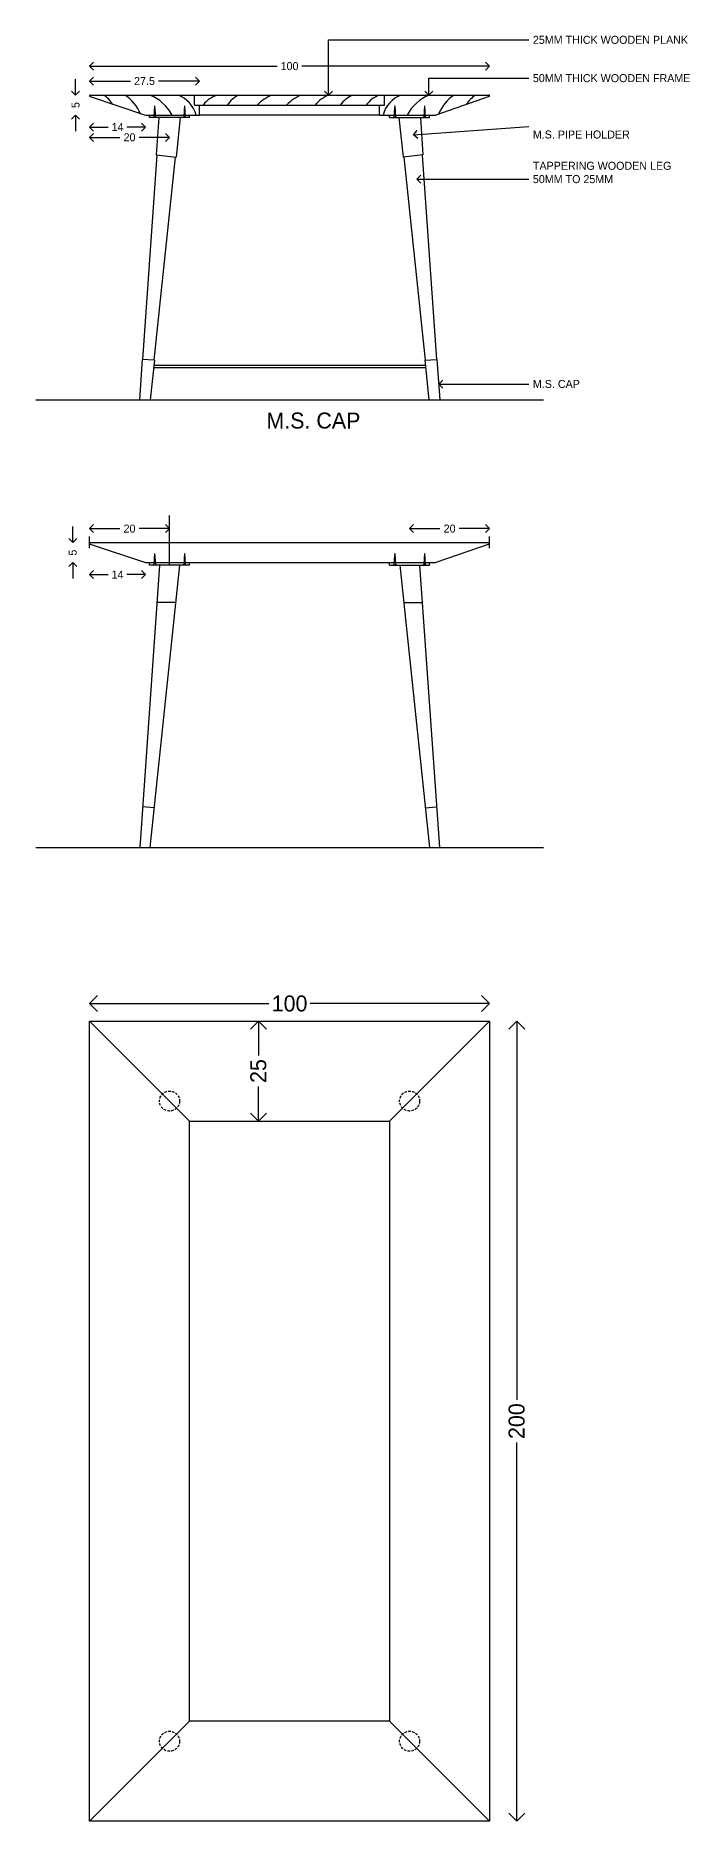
# Model space of a CAD drawing. Header units: metres. Extents: x -16 to 65907, y -5261 to 15511.
# Drawn here: x 21656.7 to 21820.8, y 5376.8 to 5823 of the extents above; entities that cross this region are included whole.
import ezdxf

# ---------------------------------------------------------------- set-up
doc = ezdxf.new("R2010")
doc.units = ezdxf.units.M
doc.header["$PDMODE"] = 67
doc.header["$PDSIZE"] = -5
doc.linetypes.add('DASHED', pattern=[19.05, 12.7, -6.35])
doc.layers.get('0').update_dxf_attribs({"color": 6})
for name, color, linetype in [('BC-COLUMN', 1, 'Continuous'), ('BC-GREYCOLOR', 8, 'Continuous'), ('BC-HATCH', 8, 'Continuous'), ('BC-TEXT', 7, 'Continuous')]:
    doc.layers.add(name, color=color, linetype=linetype)
doc.styles.add('BC-1IN10-1', font='FreeSans.ttf', dxfattribs={"height": 2})
doc.styles.add('BC-1IN10-2', font='FreeSans.ttf', dxfattribs={"height": 4})
doc.dimstyles.new('BC-1IN10-1', dxfattribs={"dimtxt": 2, "dimasz": 2, "dimexe": 0.18, "dimexo": 0.0625, "dimgap": 1, "dimtad": 0, "dimtoh": 1, "dimzin": 12, "dimdsep": 46, "dimtxsty": 'BC-1IN10-1', "dimblk": 'OPEN90', "dimcen": 0.09, "dimse1": 1, "dimse2": 1, "dimclrd": 256, "dimclre": 256, "dimclrt": 7, "dimadec": 0, "dimazin": 0, "dimtfac": 1, "dimtdec": 1, "dimtofl": 0, "dimtmove": 1, "dimatfit": 3, "dimldrblk": 'OPEN90', "dimfxl": 1, "dimtolj": 1, "dimtzin": 0, "dimlwd": -1, "dimarcsym": 0})
doc.dimstyles.new('BC-1IN10-2', dxfattribs={"dimtxt": 4, "dimasz": 4, "dimexe": 0.18, "dimexo": 0.0625, "dimgap": 1, "dimtad": 0, "dimtoh": 1, "dimzin": 12, "dimdsep": 46, "dimtxsty": 'BC-1IN10-2', "dimblk": 'OPEN90', "dimcen": 0.09, "dimse1": 1, "dimse2": 1, "dimclrd": 256, "dimclre": 256, "dimclrt": 7, "dimadec": 0, "dimazin": 0, "dimtfac": 1, "dimtdec": 1, "dimtofl": 0, "dimtmove": 1, "dimatfit": 3, "dimldrblk": 'OPEN90', "dimfxl": 1, "dimtolj": 1, "dimtzin": 0, "dimlwd": -1, "dimarcsym": 0})

# ---------------------------------------------------------------- blocks, each defined once
blk = doc.blocks.new('_OPEN90')
at = {"color": 0, "linetype": 'ByBlock'}
for p, q in [((0, 0), (-1, 0)), ((-0.5, 0.5), (0, 0)), ((0, 0), (-0.5, -0.5))]:
    blk.add_line(p, q, dxfattribs=at)
blk = doc.blocks.new('*D2575')
at = {"layer": 'BC-TEXT'}
for p, q in [((21752.19, 5699.81), (21757.78, 5699.81)), ((21768.19, 5699.81), (21762.6, 5699.81))]:
    blk.add_line(p, q, dxfattribs=at)
at = {"layer": 'Defpoints', "color": 0}
for p in [(21750.19, 5699.81), (21750.19, 5697.88), (21770.19, 5697.88)]:
    blk.add_point(p, dxfattribs=at)
at = {"layer": 'BC-TEXT', "xscale": 2, "yscale": 2, "zscale": 2, "rotation": 180}
blk.add_blockref('_OPEN90', (21750.19, 5699.81), dxfattribs=at)
at = {"layer": 'BC-TEXT', "xscale": 2, "yscale": 2, "zscale": 2}
blk.add_blockref('_OPEN90', (21770.19, 5699.81), dxfattribs=at)
at = {"layer": 'BC-TEXT', "color": 7, "insert": (21760.19, 5699.81), "char_height": 2, "attachment_point": 5, "style": 'BC-1IN10-1'}
blk.add_mtext('\\A1;20', dxfattribs=at)
blk = doc.blocks.new('*D2576')
at = {"layer": 'BC-TEXT'}
for p, q in [((21672.19, 5699.81), (21677.78, 5699.81)), ((21688.19, 5699.81), (21682.6, 5699.81))]:
    blk.add_line(p, q, dxfattribs=at)
at = {"layer": 'Defpoints', "color": 0}
for p in [(21690.19, 5699.81), (21670.19, 5696.4), (21690.19, 5696.4)]:
    blk.add_point(p, dxfattribs=at)
at = {"layer": 'BC-TEXT', "xscale": 2, "yscale": 2, "zscale": 2, "rotation": 180}
blk.add_blockref('_OPEN90', (21670.19, 5699.81), dxfattribs=at)
at = {"layer": 'BC-TEXT', "xscale": 2, "yscale": 2, "zscale": 2}
blk.add_blockref('_OPEN90', (21690.19, 5699.81), dxfattribs=at)
at = {"layer": 'BC-TEXT', "color": 7, "insert": (21680.19, 5699.81), "char_height": 2, "attachment_point": 5, "style": 'BC-1IN10-1'}
blk.add_mtext('\\A1;20', dxfattribs=at)
blk = doc.blocks.new('*D2577')
at = {"layer": 'BC-TEXT'}
for p, q in [((21672.19, 5688.33), (21674.85, 5688.33)), ((21682.19, 5688.33), (21679.52, 5688.33))]:
    blk.add_line(p, q, dxfattribs=at)
at = {"layer": 'Defpoints', "color": 0}
for p in [(21670.19, 5697.88), (21684.19, 5691.32), (21670.19, 5688.33)]:
    blk.add_point(p, dxfattribs=at)
at = {"layer": 'BC-TEXT', "xscale": 2, "yscale": 2, "zscale": 2, "rotation": 180}
blk.add_blockref('_OPEN90', (21670.19, 5688.33), dxfattribs=at)
at = {"layer": 'BC-TEXT', "xscale": 2, "yscale": 2, "zscale": 2}
blk.add_blockref('_OPEN90', (21684.19, 5688.33), dxfattribs=at)
at = {"layer": 'BC-TEXT', "color": 7, "insert": (21677.19, 5688.33), "char_height": 2, "attachment_point": 5, "style": 'BC-1IN10-1'}
blk.add_mtext('\\A1;14', dxfattribs=at)
blk = doc.blocks.new('*D2578')
at = {"layer": 'BC-TEXT'}
for p, q in [((21665.99, 5698.32), (21665.99, 5700.32)), ((21665.99, 5689.32), (21665.99, 5687.32))]:
    blk.add_line(p, q, dxfattribs=at)
at = {"layer": 'Defpoints', "color": 0}
for p in [(21665.99, 5696.32), (21720.19, 5696.32), (21720.45, 5691.32)]:
    blk.add_point(p, dxfattribs=at)
at = {"layer": 'BC-TEXT', "xscale": 2, "yscale": 2, "zscale": 2}
for p, rotation in [((21665.99, 5696.32), 270), ((21665.99, 5691.32), 90)]:
    blk.add_blockref('_OPEN90', p, dxfattribs=dict(at, rotation=rotation))
at = {"layer": 'BC-TEXT', "color": 7, "insert": (21665.99, 5693.82), "char_height": 2, "attachment_point": 5, "rotation": 90, "style": 'BC-1IN10-1'}
blk.add_mtext('\\A1;5', dxfattribs=at)
blk = doc.blocks.new('*D2580')
at = {"layer": 'BC-TEXT'}
for p, q in [((21672.19, 5811.66), (21680.41, 5811.66)), ((21695.69, 5811.66), (21687.46, 5811.66))]:
    blk.add_line(p, q, dxfattribs=at)
at = {"layer": 'Defpoints', "color": 0}
for p in [(21697.69, 5811.66), (21670.19, 5808.25), (21697.69, 5808.17)]:
    blk.add_point(p, dxfattribs=at)
at = {"layer": 'BC-TEXT', "xscale": 2, "yscale": 2, "zscale": 2, "rotation": 180}
blk.add_blockref('_OPEN90', (21670.19, 5811.66), dxfattribs=at)
at = {"layer": 'BC-TEXT', "xscale": 2, "yscale": 2, "zscale": 2}
blk.add_blockref('_OPEN90', (21697.69, 5811.66), dxfattribs=at)
at = {"layer": 'BC-TEXT', "color": 7, "insert": (21683.94, 5811.66), "char_height": 2, "attachment_point": 5, "style": 'BC-1IN10-1'}
blk.add_mtext('\\A1;27.5', dxfattribs=at)
blk = doc.blocks.new('*D2581')
at = {"layer": 'BC-TEXT'}
for p, q in [((21672.19, 5800.18), (21674.85, 5800.18)), ((21682.19, 5800.18), (21679.52, 5800.18))]:
    blk.add_line(p, q, dxfattribs=at)
at = {"layer": 'Defpoints', "color": 0}
for p in [(21670.19, 5809.73), (21684.19, 5803.17), (21670.19, 5800.18)]:
    blk.add_point(p, dxfattribs=at)
at = {"layer": 'BC-TEXT', "xscale": 2, "yscale": 2, "zscale": 2, "rotation": 180}
blk.add_blockref('_OPEN90', (21670.19, 5800.18), dxfattribs=at)
at = {"layer": 'BC-TEXT', "xscale": 2, "yscale": 2, "zscale": 2}
blk.add_blockref('_OPEN90', (21684.19, 5800.18), dxfattribs=at)
at = {"layer": 'BC-TEXT', "color": 7, "insert": (21677.19, 5800.18), "char_height": 2, "attachment_point": 5, "style": 'BC-1IN10-1'}
blk.add_mtext('\\A1;14', dxfattribs=at)
blk = doc.blocks.new('*D2582')
at = {"layer": 'BC-TEXT'}
for p, q in [((21666.7, 5810.17), (21666.7, 5812.17)), ((21666.7, 5801.17), (21666.7, 5799.17))]:
    blk.add_line(p, q, dxfattribs=at)
at = {"layer": 'Defpoints', "color": 0}
for p in [(21666.7, 5808.17), (21684.04, 5808.17), (21690.94, 5803.17)]:
    blk.add_point(p, dxfattribs=at)
at = {"layer": 'BC-TEXT', "xscale": 2, "yscale": 2, "zscale": 2}
for p, rotation in [((21666.7, 5808.17), 270), ((21666.7, 5803.17), 90)]:
    blk.add_blockref('_OPEN90', p, dxfattribs=dict(at, rotation=rotation))
at = {"layer": 'BC-TEXT', "color": 7, "insert": (21666.7, 5805.67), "char_height": 2, "attachment_point": 5, "rotation": 90, "style": 'BC-1IN10-1'}
blk.add_mtext('\\A1;5', dxfattribs=at)
blk = doc.blocks.new('*D2583')
at = {"layer": 'BC-TEXT'}
for p, q in [((21672.19, 5797.6), (21677.78, 5797.6)), ((21688.19, 5797.6), (21682.6, 5797.6))]:
    blk.add_line(p, q, dxfattribs=at)
at = {"layer": 'Defpoints', "color": 0}
for p in [(21670.19, 5809.73), (21690.19, 5802.57), (21690.19, 5797.6)]:
    blk.add_point(p, dxfattribs=at)
at = {"layer": 'BC-TEXT', "xscale": 2, "yscale": 2, "zscale": 2, "rotation": 180}
blk.add_blockref('_OPEN90', (21670.19, 5797.6), dxfattribs=at)
at = {"layer": 'BC-TEXT', "xscale": 2, "yscale": 2, "zscale": 2}
blk.add_blockref('_OPEN90', (21690.19, 5797.6), dxfattribs=at)
at = {"layer": 'BC-TEXT', "color": 7, "insert": (21680.19, 5797.6), "char_height": 2, "attachment_point": 5, "style": 'BC-1IN10-1'}
blk.add_mtext('\\A1;20', dxfattribs=at)
blk = doc.blocks.new('*D2584')
at = {"layer": 'BC-TEXT'}
for p, q in [((21672.19, 5815.4), (21717.11, 5815.4)), ((21768.19, 5815.4), (21723.27, 5815.4))]:
    blk.add_line(p, q, dxfattribs=at)
at = {"layer": 'Defpoints', "color": 0}
for p in [(21670.19, 5815.4), (21670.19, 5809.73), (21770.19, 5809.73)]:
    blk.add_point(p, dxfattribs=at)
at = {"layer": 'BC-TEXT', "xscale": 2, "yscale": 2, "zscale": 2, "rotation": 180}
blk.add_blockref('_OPEN90', (21670.19, 5815.4), dxfattribs=at)
at = {"layer": 'BC-TEXT', "xscale": 2, "yscale": 2, "zscale": 2}
blk.add_blockref('_OPEN90', (21770.19, 5815.4), dxfattribs=at)
at = {"layer": 'BC-TEXT', "color": 7, "insert": (21720.19, 5815.4), "char_height": 2, "attachment_point": 5, "style": 'BC-1IN10-1'}
blk.add_mtext('\\A1;100', dxfattribs=at)
blk = doc.blocks.new('*D2585')
at = {"layer": 'BC-TEXT'}
for p, q in [((21674.19, 5581.12), (21715.03, 5581.12)), ((21766.19, 5581.12), (21725.35, 5581.12))]:
    blk.add_line(p, q, dxfattribs=at)
at = {"layer": 'Defpoints', "color": 0}
for p in [(21770.19, 5581.12), (21670.19, 5576.76), (21770.19, 5576.76)]:
    blk.add_point(p, dxfattribs=at)
at = {"layer": 'BC-TEXT', "xscale": 4, "yscale": 4, "zscale": 4, "rotation": 180}
blk.add_blockref('_OPEN90', (21670.19, 5581.12), dxfattribs=at)
at = {"layer": 'BC-TEXT', "xscale": 4, "yscale": 4, "zscale": 4}
blk.add_blockref('_OPEN90', (21770.19, 5581.12), dxfattribs=at)
at = {"layer": 'BC-TEXT', "color": 7, "insert": (21720.19, 5581.12), "char_height": 4, "attachment_point": 5, "style": 'BC-1IN10-2'}
blk.add_mtext('\\A1;100', dxfattribs=at)
blk = doc.blocks.new('*D2586')
at = {"layer": 'BC-TEXT'}
for p, q in [((21776.95, 5572.76), (21776.95, 5482.11)), ((21776.95, 5380.76), (21776.95, 5471.41))]:
    blk.add_line(p, q, dxfattribs=at)
at = {"layer": 'Defpoints', "color": 0}
for p in [(21770.19, 5576.76), (21770.19, 5376.76), (21776.95, 5376.76)]:
    blk.add_point(p, dxfattribs=at)
at = {"layer": 'BC-TEXT', "xscale": 4, "yscale": 4, "zscale": 4}
for p, rotation in [((21776.95, 5576.76), 90), ((21776.95, 5376.76), 270)]:
    blk.add_blockref('_OPEN90', p, dxfattribs=dict(at, rotation=rotation))
at = {"layer": 'BC-TEXT', "color": 7, "insert": (21776.95, 5476.76), "char_height": 4, "attachment_point": 5, "rotation": 90, "style": 'BC-1IN10-2'}
blk.add_mtext('\\A1;200', dxfattribs=at)
blk = doc.blocks.new('*D2587')
at = {"layer": 'BC-TEXT'}
for p, q in [((21712.39, 5572.76), (21712.39, 5568.1)), ((21712.39, 5555.76), (21712.39, 5560.42))]:
    blk.add_line(p, q, dxfattribs=at)
at = {"layer": 'Defpoints', "color": 0}
for p in [(21712.39, 5576.76), (21720.19, 5576.76), (21720.19, 5551.76)]:
    blk.add_point(p, dxfattribs=at)
at = {"layer": 'BC-TEXT', "xscale": 4, "yscale": 4, "zscale": 4}
for p, rotation in [((21712.39, 5576.76), 90), ((21712.39, 5551.76), 270)]:
    blk.add_blockref('_OPEN90', p, dxfattribs=dict(at, rotation=rotation))
at = {"layer": 'BC-TEXT', "color": 7, "insert": (21712.39, 5564.26), "char_height": 4, "attachment_point": 5, "rotation": 90, "style": 'BC-1IN10-2'}
blk.add_mtext('\\A1;25', dxfattribs=at)

msp = doc.modelspace()

# ---------------------------------------------------------------- hatches: boundary and pattern name
at = {"layer": 'BC-GREYCOLOR'}
h = msp.add_hatch(dxfattribs=at)
h.set_pattern_fill('LINE', color=256, scale=0.01, angle=10, style=0)
h.set_pattern_definition([(10, (-62.5004, 111.851385), (-0.00551332964, 0.03126764616), [])])
h.paths.add_polyline_path([(21686.611, 5803.282), (21686.455, 5805.481), (21686.296, 5803.235)])
h = msp.add_hatch(dxfattribs=at)
h.set_pattern_fill('LINE', color=256, scale=0.01, angle=170, style=0)
h.set_pattern_definition([(170, (43442.879204, 111.851385), (0.00551332964, 0.03126764616), [])])
h.paths.add_polyline_path([(21693.768, 5803.282), (21693.924, 5805.481), (21694.083, 5803.235)])
h = msp.add_hatch(dxfattribs=at)
h.set_pattern_fill('LINE', color=256, scale=0.01, angle=10, style=0)
h.set_pattern_definition([(10, (-2.5, 111.851385), (-0.00551332964, 0.03126764616), [])])
h.paths.add_polyline_path([(21746.611, 5803.282), (21746.455, 5805.481), (21746.296, 5803.235)])
h = msp.add_hatch(dxfattribs=at)
h.set_pattern_fill('LINE', color=256, scale=0.01, angle=170, style=0)
h.set_pattern_definition([(170, (43502.879604, 111.851385), (0.00551332964, 0.03126764616), [])])
h.paths.add_polyline_path([(21753.768, 5803.282), (21753.924, 5805.481), (21754.083, 5803.235)])
h = msp.add_hatch(dxfattribs=at)
h.set_pattern_fill('LINE', color=256, scale=0.01, angle=10, style=0)
h.set_pattern_definition([(10, (-62.5004, 9e-13), (-0.00551332964, 0.03126764616), [])])
h.paths.add_polyline_path([(21686.611, 5691.431), (21686.455, 5693.63), (21686.296, 5691.384)])
h = msp.add_hatch(dxfattribs=at)
h.set_pattern_fill('LINE', color=256, scale=0.01, angle=170, style=0)
h.set_pattern_definition([(170, (43442.879204, 9e-13), (0.00551332964, 0.03126764616), [])])
h.paths.add_polyline_path([(21693.768, 5691.431), (21693.924, 5693.63), (21694.083, 5691.384)])
h = msp.add_hatch(dxfattribs=at)
h.set_pattern_fill('LINE', color=256, scale=0.01, angle=10, style=0)
h.set_pattern_definition([(10, (-2.5, 0), (-0.00551332964, 0.03126764616), [])])
h.paths.add_polyline_path([(21746.611, 5691.431), (21746.455, 5693.63), (21746.296, 5691.384)])
h = msp.add_hatch(dxfattribs=at)
h.set_pattern_fill('LINE', color=256, scale=0.01, angle=170, style=0)
h.set_pattern_definition([(170, (43502.879604, 0), (0.00551332964, 0.03126764616), [])])
h.paths.add_polyline_path([(21753.768, 5691.431), (21753.924, 5693.63), (21754.083, 5691.384)])

# ---------------------------------------------------------------- linework, layer by layer
at = {"layer": 'BC-COLUMN'}
for p, q in [((21656.74, 5731.972), (21783.639, 5731.972)), ((21656.74, 5620.121), (21783.639, 5620.121))]:
    msp.add_line(p, q, dxfattribs=at)
at = {"layer": 'BC-HATCH'}
for centre, radius, start, end in [((21670.045, 5802.195), 6.982, 31.23273, 58.88254), ((21673.605, 5799.744), 10.032, 21.49906, 57.15611), ((21681.16, 5797.966), 10.982, 28.29681, 68.33017), ((21689.753, 5801.301), 7.321, 14.80565, 69.80511), ((21704.139, 5801.543), 6.912, 106.4484, 143.31584), ((21710.332, 5802.073), 6.729, 114.98246, 147.6621), ((21719.968, 5797.751), 11.186, 111.3153, 134.91885), ((21727.565, 5797.68), 11.402, 113.04991, 135.49981), ((21733.779, 5799.478), 9.499, 113.75951, 139.30197), ((21739.278, 5800.856), 8.016, 114.1157, 143.06923), ((21744.761, 5801.972), 6.537, 108.47177, 145.52643), ((21750.626, 5801.301), 7.321, 110.19489, 165.19435), ((21759.219, 5797.966), 10.982, 111.66983, 151.70319), ((21766.774, 5799.744), 10.032, 122.84389, 158.50094), ((21770.334, 5802.195), 6.982, 121.11746, 148.76727)]:
    msp.add_arc(centre, radius, start, end, dxfattribs=at)
at = {"layer": 'BC-TEXT'}
for p, q in [((21670.323, 5807.784), (21684.187, 5803.172)), ((21670.39, 5808.172), (21697.69, 5808.172)), ((21696.44, 5805.672), (21696.44, 5808.172)), ((21696.44, 5805.672), (21743.94, 5805.672)), ((21697.69, 5808.172), (21742.69, 5808.172)), ((21697.69, 5803.172), (21697.69, 5805.672)), ((21742.69, 5808.172), (21769.99, 5808.172)), ((21742.69, 5803.172), (21742.69, 5805.672)), ((21743.94, 5805.672), (21743.94, 5808.172)), ((21770.056, 5807.784), (21756.722, 5803.172)), ((21684.187, 5803.172), (21697.69, 5803.172)), ((21685.205, 5802.572), (21685.205, 5803.172)), ((21695.174, 5802.572), (21685.205, 5802.572)), ((21685.978, 5802.572), (21686.26, 5802.734)), ((21686.455, 5805.481), (21686.26, 5802.734)), ((21686.455, 5805.481), (21686.65, 5802.734)), ((21686.932, 5802.572), (21686.65, 5802.734)), ((21687.505, 5802.586), (21686.846, 5793.193)), ((21692.873, 5802.551), (21691.833, 5792.669)), ((21693.447, 5802.572), (21693.729, 5802.734)), ((21693.924, 5805.481), (21693.729, 5802.734)), ((21693.924, 5805.481), (21694.118, 5802.734)), ((21694.401, 5802.572), (21694.118, 5802.734)), ((21695.174, 5802.572), (21695.174, 5803.172)), ((21742.69, 5803.172), (21697.69, 5803.172)), ((21742.69, 5803.172), (21756.722, 5803.172)), ((21745.205, 5802.572), (21745.205, 5803.172)), ((21745.205, 5802.572), (21755.174, 5802.572)), ((21745.978, 5802.572), (21746.261, 5802.734)), ((21746.455, 5805.481), (21746.261, 5802.734)), ((21746.455, 5805.481), (21746.65, 5802.734)), ((21746.933, 5802.572), (21746.65, 5802.734)), ((21747.506, 5802.551), (21748.546, 5792.669)), ((21752.874, 5802.586), (21753.533, 5793.193)), ((21753.447, 5802.572), (21753.73, 5802.734)), ((21753.924, 5805.481), (21753.73, 5802.734)), ((21753.924, 5805.481), (21754.119, 5802.734)), ((21754.401, 5802.572), (21754.119, 5802.734)), ((21755.174, 5802.572), (21755.174, 5803.172)), ((21687.045, 5793.172), (21683.459, 5742.116)), ((21691.634, 5792.689), (21686.293, 5741.917)), ((21686.846, 5793.193), (21691.833, 5792.669)), ((21753.533, 5793.193), (21748.546, 5792.669)), ((21748.745, 5792.689), (21754.086, 5741.917)), ((21753.334, 5793.172), (21756.92, 5742.116)), ((21683.36, 5742.123), (21682.647, 5731.972)), ((21686.393, 5741.91), (21683.36, 5742.123)), ((21686.393, 5741.91), (21685.348, 5731.972)), ((21754.186, 5740.012), (21686.193, 5740.012)), ((21754.123, 5740.612), (21686.256, 5740.612)), ((21753.986, 5741.91), (21757.019, 5742.123)), ((21753.986, 5741.91), (21755.032, 5731.972)), ((21757.019, 5742.123), (21757.732, 5731.972)), ((21690.189, 5690.721), (21690.189, 5703.113)), ((21670.19, 5694.921), (21670.19, 5697.879)), ((21670.323, 5695.932), (21684.187, 5691.321)), ((21670.39, 5696.321), (21769.99, 5696.321)), ((21770.056, 5695.932), (21756.722, 5691.321)), ((21770.19, 5694.921), (21770.19, 5697.879)), ((21687.705, 5690.721), (21682.747, 5620.121)), ((21684.187, 5691.321), (21756.722, 5691.321)), ((21685.205, 5690.721), (21685.205, 5691.321)), ((21695.174, 5690.721), (21685.205, 5690.721)), ((21692.674, 5690.721), (21685.247, 5620.121)), ((21685.978, 5690.721), (21686.26, 5690.883)), ((21686.455, 5693.63), (21686.26, 5690.883)), ((21686.455, 5693.63), (21686.65, 5690.883)), ((21686.932, 5690.721), (21686.65, 5690.883)), ((21693.447, 5690.721), (21693.729, 5690.883)), ((21693.924, 5693.63), (21693.729, 5690.883)), ((21693.924, 5693.63), (21694.118, 5690.883)), ((21694.401, 5690.721), (21694.118, 5690.883)), ((21695.174, 5690.721), (21695.174, 5691.321)), ((21745.205, 5690.721), (21745.205, 5691.321)), ((21745.205, 5690.721), (21755.174, 5690.721)), ((21745.978, 5690.721), (21746.261, 5690.883)), ((21746.455, 5693.63), (21746.261, 5690.883)), ((21746.455, 5693.63), (21746.65, 5690.883)), ((21746.933, 5690.721), (21746.65, 5690.883)), ((21747.705, 5690.721), (21755.132, 5620.121)), ((21752.674, 5690.721), (21757.632, 5620.121)), ((21753.447, 5690.721), (21753.73, 5690.883)), ((21753.924, 5693.63), (21753.73, 5690.883)), ((21753.924, 5693.63), (21754.119, 5690.883)), ((21754.401, 5690.721), (21754.119, 5690.883)), ((21755.174, 5690.721), (21755.174, 5691.321)), ((21691.525, 5681.321), (21687.045, 5681.321)), ((21748.854, 5681.321), (21753.334, 5681.321)), ((21686.293, 5630.066), (21683.462, 5630.265)), ((21754.086, 5630.066), (21756.917, 5630.265)), ((21695.19, 5551.757), (21670.19, 5576.757)), ((21745.19, 5551.757), (21770.19, 5576.757)), ((21695.19, 5401.757), (21670.19, 5376.757)), ((21745.19, 5401.757), (21770.19, 5376.757))]:
    msp.add_line(p, q, dxfattribs=at)
for points in [[(21670.19, 5376.757), (21670.19, 5576.757), (21770.19, 5576.757), (21770.19, 5376.757)], [(21695.19, 5401.757), (21695.19, 5551.757), (21745.19, 5551.757), (21745.19, 5401.757)]]:
    msp.add_lwpolyline(points, close=True, dxfattribs=at)
at = {"layer": 'BC-TEXT', "linetype": 'DASHED', "ltscale": 0.05}
for centre in [(21690.189, 5556.758), (21750.19, 5556.758), (21690.189, 5396.757), (21750.19, 5396.757)]:
    msp.add_circle(centre, 2.5, dxfattribs=at)
at = {"layer": 'BC-TEXT'}
for centre, start, end in [((21670.39, 5807.972), 90, 250.55708), ((21769.99, 5807.972), 289.44292, 90), ((21670.39, 5696.121), 90, 250.55708), ((21769.99, 5696.121), 289.44292, 90)]:
    msp.add_arc(centre, 0.2, start, end, dxfattribs=at)

# ---------------------------------------------------------------- texts
at = {"layer": 'BC-TEXT', "color": 7, "attachment_point": 7, "style": 'BC-1IN10-2'}
for s, insert, char_height, width in [('{25MM THICK WOODEN PLANK}', (21780.999, 5820.944), 2, 48.14462), ('{50MM THICK WOODEN FRAME}', (21780.999, 5811.373), 2, 48.14462), ('{TAPPERING WOODEN LEG 50MM TO 25MM}', (21780.999, 5786.131), 2, 37.13209), ('{M.S. CAP}', (21780.999, 5734.945), 2, 37.13209), ('{M.S. CAP}', (21714.403, 5724.775), 4, 37.13209)]:
    msp.add_mtext(s, dxfattribs=dict(at, insert=insert, char_height=char_height, width=width))
at = {"layer": 'BC-TEXT', "insert": (21780.999, 5798.298), "char_height": 2, "width": 52.00385, "attachment_point": 4, "style": 'BC-1IN10-2'}
msp.add_mtext('{M.S. PIPE HOLDER}', dxfattribs=at)

# ---------------------------------------------------------------- dimensions: what is measured, and where the dimension line sits
at = {"layer": 'BC-TEXT'}
for base, p1, p2, picture, middle in [((21670.19, 5815.398), (21770.19, 5809.73), (21670.19, 5809.73), '*D2584', (21720.19, 5815.398)), ((21697.69, 5811.664), (21670.19, 5808.251), (21697.69, 5808.172), '*D2580', (21683.94, 5811.664)), ((21670.19, 5800.181), (21684.187, 5803.172), (21670.19, 5809.73), '*D2581', (21677.188, 5800.181)), ((21690.189, 5797.6), (21670.19, 5809.73), (21690.189, 5802.572), '*D2583', (21680.19, 5797.6)), ((21690.189, 5699.813), (21670.19, 5696.4), (21690.189, 5696.4), '*D2576', (21680.19, 5699.813)), ((21750.19, 5699.813), (21770.19, 5697.879), (21750.19, 5697.879), '*D2575', (21760.19, 5699.813)), ((21670.19, 5688.329), (21684.187, 5691.321), (21670.19, 5697.879), '*D2577', (21677.188, 5688.329))]:
    dim = msp.add_linear_dim(base=base, p1=p1, p2=p2, dimstyle='BC-1IN10-1', dxfattribs=at)
    dim.commit()
    dim.dimension.update_dxf_attribs({"geometry": picture, "text_midpoint": middle})
for base, p1, p2, picture, middle in [((21666.696, 5808.172), (21690.938, 5803.172), (21684.04, 5808.172), '*D2582', (21666.696, 5805.672)), ((21665.994, 5696.321), (21720.455, 5691.321), (21720.19, 5696.321), '*D2578', (21665.994, 5693.821))]:
    dim = msp.add_linear_dim(base=base, p1=p1, p2=p2, angle=90, dimstyle='BC-1IN10-1', dxfattribs=at)
    dim.commit()
    dim.dimension.update_dxf_attribs({"geometry": picture, "text_midpoint": middle})
dim = msp.add_linear_dim(base=(21770.19, 5581.119), p1=(21670.19, 5576.757), p2=(21770.19, 5576.757), dimstyle='BC-1IN10-2', override={"dimlfac": 1}, dxfattribs=at)
dim.commit()
dim.dimension.update_dxf_attribs({"geometry": '*D2585', "text_midpoint": (21720.19, 5581.119)})
for base, p1, p2, picture, middle in [((21712.395, 5576.757), (21720.19, 5551.757), (21720.19, 5576.757), '*D2587', (21712.395, 5564.257)), ((21776.95, 5376.757), (21770.19, 5576.757), (21770.19, 5376.757), '*D2586', (21776.95, 5476.757))]:
    dim = msp.add_linear_dim(base=base, p1=p1, p2=p2, angle=90, dimstyle='BC-1IN10-2', override={"dimlfac": 1}, dxfattribs=at)
    dim.commit()
    dim.dimension.update_dxf_attribs({"geometry": picture, "text_midpoint": middle})

# ---------------------------------------------------------------- leaders
at = {"layer": 'BC-TEXT', "annotation_type": 0, "has_hookline": 1, "hookline_direction": 0}
for points, override, text_width in [([(21729.952, 5808.172), (21729.952, 5821.944), (21779.999, 5821.944)], {"dimasz": 2, "dimtad": 0}, 39.435), ([(21754.976, 5808.172), (21754.976, 5812.373), (21779.999, 5812.373)], {"dimasz": 2, "dimtad": 0}, 39.841), ([(21751.176, 5798.235), (21779.999, 5800.298)], {"dimasz": 2}, 23.926), ([(21752.027, 5787.131), (21779.999, 5787.131)], {"dimasz": 2}, 34.738), ([(21757.453, 5735.945), (21779.999, 5735.945)], {"dimasz": 2}, 11.424)]:
    msp.add_leader(points, dimstyle='BC-1IN10-2', override=override, dxfattribs=dict(at, text_width=text_width))

doc.saveas('drawing.dxf')
